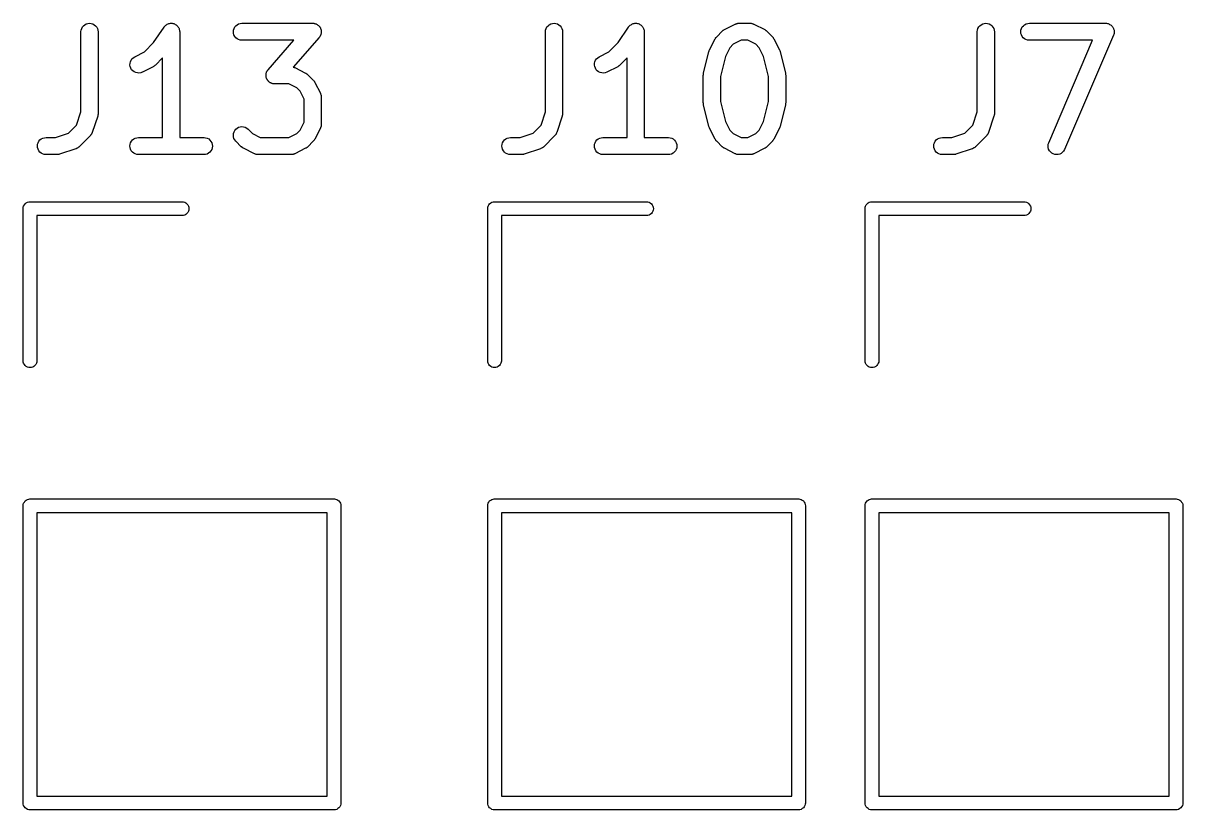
# Model space of a CAD drawing. Extents: x 96 to 150, y -148 to -38.
# Drawn here: x 110.37 to 120.52, y -120.26 to -113.38 of the extents above; entities that cross this region are included whole.
import ezdxf

# ---------------------------------------------------------------- set-up
doc = ezdxf.new("R2010")
doc.units = 0
doc.header["$MEASUREMENT"] = 0
doc.layers.add('BLACK', color=7, linetype='CONTINUOUS')

msp = doc.modelspace()

# ---------------------------------------------------------------- linework, layer by layer
at = {"layer": 'BLACK', "linetype": 'CONTINUOUS'}
for p, q in [((110.877, -113.439), (110.882, -113.425)), ((110.882, -113.425), (110.889, -113.412)), ((110.889, -113.412), (110.898, -113.401)), ((110.898, -113.401), (110.909, -113.392)), ((110.909, -113.392), (110.922, -113.385)), ((110.922, -113.385), (110.936, -113.381)), ((110.936, -113.381), (110.951, -113.379)), ((110.951, -113.379), (110.966, -113.381)), ((110.966, -113.381), (110.98, -113.385)), ((110.98, -113.385), (110.992, -113.392)), ((110.992, -113.392), (111.004, -113.402)), ((111.004, -113.402), (111.013, -113.413)), ((111.013, -113.413), (111.02, -113.426)), ((111.02, -113.426), (111.024, -113.44)), ((111.511, -113.549), (111.602, -113.413)), ((111.602, -113.413), (111.603, -113.412)), ((111.603, -113.412), (111.608, -113.406)), ((111.603, -113.412), (111.603, -113.412)), ((111.603, -113.412), (111.603, -113.412)), ((111.603, -113.412), (111.603, -113.412)), ((111.608, -113.406), (111.612, -113.401)), ((111.612, -113.401), (111.618, -113.396)), ((111.612, -113.401), (111.612, -113.401)), ((111.612, -113.401), (111.612, -113.401)), ((111.618, -113.396), (111.624, -113.392)), ((111.624, -113.392), (111.631, -113.388)), ((111.624, -113.392), (111.624, -113.392)), ((111.624, -113.392), (111.624, -113.392)), ((111.631, -113.388), (111.637, -113.385)), ((111.637, -113.385), (111.644, -113.383)), ((111.637, -113.385), (111.637, -113.385)), ((111.637, -113.385), (111.637, -113.385)), ((111.644, -113.383), (111.651, -113.381)), ((111.651, -113.381), (111.658, -113.38)), ((111.651, -113.381), (111.651, -113.381)), ((111.651, -113.381), (111.651, -113.381)), ((111.658, -113.38), (111.665, -113.379)), ((111.665, -113.379), (111.665, -113.379)), ((111.665, -113.379), (111.673, -113.38)), ((111.665, -113.379), (111.665, -113.379)), ((111.673, -113.38), (111.68, -113.381)), ((111.68, -113.381), (111.68, -113.381)), ((111.68, -113.381), (111.68, -113.381)), ((111.68, -113.381), (111.687, -113.383)), ((111.687, -113.383), (111.694, -113.385)), ((111.694, -113.385), (111.694, -113.385)), ((111.694, -113.385), (111.694, -113.385)), ((111.694, -113.385), (111.7, -113.389)), ((111.7, -113.389), (111.707, -113.392)), ((111.707, -113.392), (111.707, -113.392)), ((111.707, -113.392), (111.707, -113.392)), ((111.707, -113.392), (111.712, -113.397)), ((111.712, -113.397), (111.718, -113.402)), ((111.718, -113.402), (111.718, -113.402)), ((111.718, -113.402), (111.718, -113.402)), ((111.718, -113.402), (111.723, -113.408)), ((111.723, -113.408), (111.727, -113.413)), ((111.727, -113.413), (111.727, -113.413)), ((111.727, -113.413), (111.727, -113.413)), ((111.727, -113.413), (111.731, -113.42)), ((111.731, -113.42), (111.734, -113.426)), ((111.734, -113.426), (111.734, -113.426)), ((111.734, -113.426), (111.734, -113.426)), ((111.734, -113.426), (111.736, -113.433)), ((112.21, -113.439), (112.215, -113.425)), ((112.215, -113.425), (112.222, -113.412)), ((112.222, -113.412), (112.231, -113.401)), ((112.231, -113.401), (112.242, -113.392)), ((112.242, -113.392), (112.255, -113.385)), ((112.255, -113.385), (112.269, -113.381)), ((112.269, -113.381), (112.284, -113.379)), ((112.284, -113.379), (112.903, -113.379)), ((112.903, -113.379), (112.904, -113.379)), ((112.904, -113.379), (112.909, -113.38)), ((112.909, -113.38), (112.913, -113.38)), ((112.913, -113.38), (112.916, -113.381)), ((112.916, -113.381), (112.918, -113.381)), ((112.918, -113.381), (112.923, -113.382)), ((112.923, -113.382), (112.928, -113.384)), ((112.928, -113.384), (112.93, -113.385)), ((112.93, -113.385), (112.932, -113.385)), ((112.932, -113.385), (112.937, -113.388)), ((112.937, -113.388), (112.941, -113.39)), ((112.941, -113.39), (112.943, -113.391)), ((112.943, -113.391), (112.945, -113.392)), ((112.945, -113.392), (112.949, -113.396)), ((112.949, -113.396), (112.953, -113.398)), ((112.953, -113.398), (112.954, -113.4)), ((112.954, -113.4), (112.956, -113.402)), ((112.956, -113.402), (112.959, -113.406)), ((112.959, -113.406), (112.963, -113.409)), ((112.963, -113.409), (112.964, -113.411)), ((112.964, -113.411), (112.966, -113.413)), ((112.966, -113.413), (112.968, -113.417)), ((112.968, -113.417), (112.97, -113.421)), ((112.97, -113.421), (112.971, -113.424)), ((112.971, -113.424), (112.972, -113.426)), ((112.972, -113.426), (112.974, -113.431)), ((112.974, -113.431), (112.975, -113.435)), ((114.941, -113.439), (114.946, -113.425)), ((114.946, -113.425), (114.953, -113.412)), ((114.953, -113.412), (114.962, -113.401)), ((114.962, -113.401), (114.973, -113.392)), ((114.973, -113.392), (114.986, -113.385)), ((114.986, -113.385), (115, -113.381)), ((115, -113.381), (115.015, -113.379)), ((115.015, -113.379), (115.03, -113.381)), ((115.03, -113.381), (115.044, -113.385)), ((115.044, -113.385), (115.056, -113.392)), ((115.056, -113.392), (115.068, -113.402)), ((115.068, -113.402), (115.077, -113.413)), ((115.077, -113.413), (115.084, -113.426)), ((115.084, -113.426), (115.088, -113.44)), ((115.575, -113.549), (115.666, -113.413)), ((115.666, -113.413), (115.667, -113.412)), ((115.667, -113.412), (115.672, -113.406)), ((115.667, -113.412), (115.667, -113.412)), ((115.667, -113.412), (115.667, -113.412)), ((115.667, -113.412), (115.667, -113.412)), ((115.672, -113.406), (115.676, -113.401)), ((115.676, -113.401), (115.682, -113.396)), ((115.676, -113.401), (115.676, -113.401)), ((115.676, -113.401), (115.676, -113.401)), ((115.682, -113.396), (115.688, -113.392)), ((115.688, -113.392), (115.695, -113.388)), ((115.688, -113.392), (115.688, -113.392)), ((115.688, -113.392), (115.688, -113.392)), ((115.695, -113.388), (115.701, -113.385)), ((115.701, -113.385), (115.708, -113.383)), ((115.701, -113.385), (115.701, -113.385)), ((115.701, -113.385), (115.701, -113.385)), ((115.708, -113.383), (115.715, -113.381)), ((115.715, -113.381), (115.722, -113.38)), ((115.715, -113.381), (115.715, -113.381)), ((115.715, -113.381), (115.715, -113.381)), ((115.722, -113.38), (115.729, -113.379)), ((115.729, -113.379), (115.729, -113.379)), ((115.729, -113.379), (115.737, -113.38)), ((115.729, -113.379), (115.729, -113.379)), ((115.737, -113.38), (115.744, -113.381)), ((115.744, -113.381), (115.744, -113.381)), ((115.744, -113.381), (115.744, -113.381)), ((115.744, -113.381), (115.751, -113.383)), ((115.751, -113.383), (115.758, -113.385)), ((115.758, -113.385), (115.758, -113.385)), ((115.758, -113.385), (115.758, -113.385)), ((115.758, -113.385), (115.764, -113.389)), ((115.764, -113.389), (115.771, -113.392)), ((115.771, -113.392), (115.771, -113.392)), ((115.771, -113.392), (115.771, -113.392)), ((115.771, -113.392), (115.776, -113.397)), ((115.776, -113.397), (115.782, -113.402)), ((115.782, -113.402), (115.782, -113.402)), ((115.782, -113.402), (115.782, -113.402)), ((115.782, -113.402), (115.787, -113.408)), ((115.787, -113.408), (115.791, -113.413)), ((115.791, -113.413), (115.791, -113.413)), ((115.791, -113.413), (115.791, -113.413)), ((115.791, -113.413), (115.795, -113.42)), ((115.795, -113.42), (115.798, -113.426)), ((115.798, -113.426), (115.798, -113.426)), ((115.798, -113.426), (115.798, -113.426)), ((115.798, -113.426), (115.8, -113.433)), ((116.505, -113.435), (116.6, -113.387)), ((116.6, -113.387), (116.601, -113.387)), ((116.601, -113.387), (116.603, -113.386)), ((116.603, -113.386), (116.605, -113.385)), ((116.605, -113.385), (116.61, -113.384)), ((116.61, -113.384), (116.615, -113.382)), ((116.615, -113.382), (116.617, -113.381)), ((116.617, -113.381), (116.619, -113.381)), ((116.619, -113.381), (116.624, -113.38)), ((116.624, -113.38), (116.629, -113.38)), ((116.629, -113.38), (116.631, -113.38)), ((116.631, -113.38), (116.634, -113.379)), ((116.634, -113.379), (116.729, -113.379)), ((116.729, -113.379), (116.73, -113.379)), ((116.73, -113.379), (116.732, -113.38)), ((116.732, -113.38), (116.734, -113.38)), ((116.734, -113.38), (116.739, -113.38)), ((116.739, -113.38), (116.744, -113.381)), ((116.744, -113.381), (116.746, -113.382)), ((116.746, -113.382), (116.749, -113.382)), ((116.749, -113.382), (116.753, -113.384)), ((116.753, -113.384), (116.758, -113.385)), ((116.758, -113.385), (116.76, -113.387)), ((116.76, -113.387), (116.762, -113.387)), ((116.762, -113.387), (116.858, -113.435)), ((118.719, -113.439), (118.724, -113.425)), ((118.724, -113.425), (118.731, -113.412)), ((118.731, -113.412), (118.74, -113.401)), ((118.74, -113.401), (118.752, -113.392)), ((118.752, -113.392), (118.765, -113.385)), ((118.765, -113.385), (118.779, -113.381)), ((118.779, -113.381), (118.793, -113.379)), ((118.793, -113.379), (118.808, -113.381)), ((118.808, -113.381), (118.822, -113.385)), ((118.822, -113.385), (118.835, -113.392)), ((118.835, -113.392), (118.846, -113.402)), ((118.846, -113.402), (118.855, -113.413)), ((118.855, -113.413), (118.862, -113.426)), ((118.862, -113.426), (118.866, -113.44)), ((119.1, -113.439), (119.104, -113.425)), ((119.104, -113.425), (119.111, -113.412)), ((119.111, -113.412), (119.121, -113.401)), ((119.121, -113.401), (119.132, -113.392)), ((119.132, -113.392), (119.145, -113.385)), ((119.145, -113.385), (119.159, -113.381)), ((119.159, -113.381), (119.174, -113.379)), ((119.174, -113.379), (119.84, -113.379)), ((119.84, -113.379), (119.841, -113.379)), ((119.841, -113.379), (119.842, -113.379)), ((119.842, -113.379), (119.842, -113.379)), ((119.842, -113.379), (119.849, -113.38)), ((119.849, -113.38), (119.856, -113.381)), ((119.856, -113.381), (119.856, -113.381)), ((119.856, -113.381), (119.856, -113.381)), ((119.856, -113.381), (119.863, -113.383)), ((119.863, -113.383), (119.87, -113.385)), ((119.87, -113.385), (119.87, -113.386)), ((119.87, -113.386), (119.87, -113.386)), ((119.87, -113.386), (119.876, -113.389)), ((119.876, -113.389), (119.883, -113.392)), ((119.883, -113.392), (119.883, -113.393)), ((119.883, -113.393), (119.883, -113.393)), ((119.883, -113.393), (119.888, -113.397)), ((119.888, -113.397), (119.894, -113.402)), ((119.894, -113.402), (119.894, -113.402)), ((119.894, -113.402), (119.894, -113.402)), ((119.894, -113.402), (119.899, -113.408)), ((119.899, -113.408), (119.903, -113.413)), ((119.903, -113.413), (119.903, -113.414)), ((119.903, -113.414), (119.903, -113.414)), ((119.903, -113.414), (119.907, -113.42)), ((119.907, -113.42), (119.91, -113.426)), ((119.91, -113.426), (119.91, -113.427)), ((119.91, -113.427), (119.91, -113.427)), ((119.91, -113.427), (119.912, -113.433)), ((110.875, -113.453), (110.877, -113.439)), ((110.875, -113.454), (110.875, -113.453)), ((110.875, -114.156), (110.875, -113.454)), ((111.024, -113.44), (111.025, -113.454)), ((111.025, -113.454), (111.025, -114.169)), ((111.736, -113.433), (111.738, -113.44)), ((111.738, -113.44), (111.738, -113.44)), ((111.738, -113.44), (111.738, -113.44)), ((111.738, -113.44), (111.739, -113.447)), ((111.739, -113.447), (111.74, -113.454)), ((111.74, -113.454), (111.74, -114.379)), ((112.209, -113.454), (112.21, -113.439)), ((112.21, -113.468), (112.209, -113.454)), ((112.214, -113.482), (112.21, -113.468)), ((112.221, -113.495), (112.214, -113.482)), ((112.23, -113.507), (112.221, -113.495)), ((112.241, -113.516), (112.23, -113.507)), ((112.254, -113.523), (112.241, -113.516)), ((112.268, -113.528), (112.254, -113.523)), ((112.283, -113.529), (112.268, -113.528)), ((112.284, -113.529), (112.283, -113.529)), ((112.738, -113.529), (112.284, -113.529)), ((112.513, -113.786), (112.738, -113.529)), ((112.959, -113.504), (112.732, -113.763)), ((112.962, -113.5), (112.959, -113.504)), ((112.965, -113.496), (112.962, -113.5)), ((112.966, -113.494), (112.965, -113.496)), ((112.968, -113.492), (112.966, -113.494)), ((112.97, -113.488), (112.968, -113.492)), ((112.972, -113.483), (112.97, -113.488)), ((112.973, -113.481), (112.972, -113.483)), ((112.974, -113.479), (112.973, -113.481)), ((112.975, -113.474), (112.974, -113.479)), ((112.975, -113.435), (112.976, -113.438)), ((112.976, -113.469), (112.975, -113.474)), ((112.976, -113.438), (112.977, -113.44)), ((112.977, -113.467), (112.976, -113.469)), ((112.977, -113.44), (112.977, -113.445)), ((112.977, -113.445), (112.978, -113.45)), ((112.978, -113.455), (112.977, -113.46)), ((112.977, -113.46), (112.977, -113.464)), ((112.977, -113.464), (112.977, -113.467)), ((112.978, -113.45), (112.978, -113.452)), ((112.978, -113.452), (112.978, -113.455)), ((114.939, -113.453), (114.941, -113.439)), ((114.939, -113.454), (114.939, -113.453)), ((114.939, -114.156), (114.939, -113.454)), ((115.088, -113.44), (115.089, -113.454)), ((115.089, -113.454), (115.089, -114.169)), ((115.8, -113.433), (115.802, -113.44)), ((115.802, -113.44), (115.802, -113.44)), ((115.802, -113.44), (115.802, -113.44)), ((115.802, -113.44), (115.803, -113.447)), ((115.803, -113.447), (115.804, -113.454)), ((115.804, -113.454), (115.804, -114.379)), ((116.376, -113.611), (116.424, -113.516)), ((116.424, -113.515), (116.426, -113.512)), ((116.424, -113.516), (116.424, -113.515)), ((116.426, -113.512), (116.428, -113.508)), ((116.428, -113.508), (116.43, -113.505)), ((116.43, -113.505), (116.432, -113.503)), ((116.432, -113.503), (116.435, -113.5)), ((116.435, -113.5), (116.438, -113.497)), ((116.438, -113.497), (116.485, -113.449)), ((116.485, -113.449), (116.486, -113.448)), ((116.486, -113.448), (116.489, -113.446)), ((116.489, -113.446), (116.492, -113.443)), ((116.492, -113.443), (116.495, -113.441)), ((116.495, -113.441), (116.497, -113.439)), ((116.497, -113.439), (116.501, -113.437)), ((116.501, -113.437), (116.505, -113.435)), ((116.651, -113.529), (116.583, -113.564)), ((116.711, -113.529), (116.651, -113.529)), ((116.78, -113.564), (116.711, -113.529)), ((116.858, -113.435), (116.858, -113.435)), ((116.858, -113.435), (116.862, -113.438)), ((116.862, -113.438), (116.866, -113.44)), ((116.866, -113.44), (116.868, -113.442)), ((116.868, -113.442), (116.871, -113.443)), ((116.871, -113.443), (116.874, -113.446)), ((116.874, -113.446), (116.877, -113.449)), ((116.877, -113.449), (116.925, -113.497)), ((116.925, -113.497), (116.925, -113.497)), ((116.925, -113.497), (116.928, -113.501)), ((116.928, -113.501), (116.931, -113.504)), ((116.931, -113.504), (116.933, -113.506)), ((116.933, -113.506), (116.935, -113.509)), ((116.935, -113.509), (116.936, -113.513)), ((116.936, -113.513), (116.939, -113.516)), ((116.939, -113.516), (116.986, -113.611)), ((118.718, -113.453), (118.719, -113.439)), ((118.718, -113.454), (118.718, -113.453)), ((118.718, -114.156), (118.718, -113.454)), ((118.866, -113.44), (118.868, -113.454)), ((118.868, -113.454), (118.868, -114.169)), ((119.099, -113.454), (119.1, -113.439)), ((119.1, -113.468), (119.099, -113.454)), ((119.104, -113.482), (119.1, -113.468)), ((119.111, -113.495), (119.104, -113.482)), ((119.12, -113.507), (119.111, -113.495)), ((119.131, -113.516), (119.12, -113.507)), ((119.144, -113.523), (119.131, -113.516)), ((119.158, -113.528), (119.144, -113.523)), ((119.173, -113.529), (119.158, -113.528)), ((119.174, -113.529), (119.173, -113.529)), ((119.727, -113.529), (119.174, -113.529)), ((119.343, -114.425), (119.727, -113.529)), ((119.909, -113.484), (119.481, -114.484)), ((119.912, -113.477), (119.909, -113.483)), ((119.909, -113.483), (119.909, -113.484)), ((119.909, -113.484), (119.909, -113.484)), ((119.912, -113.433), (119.914, -113.44)), ((119.914, -113.47), (119.912, -113.477)), ((119.914, -113.44), (119.914, -113.441)), ((119.914, -113.441), (119.914, -113.441)), ((119.914, -113.441), (119.915, -113.448)), ((119.915, -113.455), (119.914, -113.462)), ((119.914, -113.462), (119.914, -113.469)), ((119.914, -113.469), (119.914, -113.47)), ((119.914, -113.47), (119.914, -113.47)), ((119.915, -113.448), (119.915, -113.455)), ((119.915, -113.455), (119.915, -113.455)), ((119.915, -113.455), (119.915, -113.455)), ((111.346, -113.673), (111.43, -113.631)), ((111.43, -113.631), (111.511, -113.549)), ((115.41, -113.673), (115.494, -113.631)), ((115.494, -113.631), (115.575, -113.549)), ((116.323, -113.817), (116.37, -113.627)), ((116.37, -113.627), (116.371, -113.626)), ((116.371, -113.625), (116.373, -113.618)), ((116.371, -113.626), (116.371, -113.625)), ((116.371, -113.625), (116.371, -113.625)), ((116.373, -113.618), (116.376, -113.612)), ((116.376, -113.612), (116.376, -113.611)), ((116.376, -113.612), (116.376, -113.612)), ((116.552, -113.594), (116.514, -113.671)), ((116.583, -113.564), (116.552, -113.594)), ((116.81, -113.594), (116.78, -113.564)), ((116.848, -113.671), (116.81, -113.594)), ((116.986, -113.611), (116.987, -113.612)), ((116.987, -113.612), (116.987, -113.613)), ((116.987, -113.613), (116.987, -113.613)), ((116.987, -113.613), (116.989, -113.619)), ((116.989, -113.619), (116.992, -113.626)), ((116.992, -113.626), (116.992, -113.626)), ((116.992, -113.626), (116.992, -113.627)), ((116.992, -113.627), (117.04, -113.817)), ((111.304, -113.745), (111.305, -113.73)), ((111.305, -113.73), (111.308, -113.716)), ((111.308, -113.716), (111.314, -113.703)), ((111.314, -113.703), (111.322, -113.691)), ((111.322, -113.691), (111.333, -113.681)), ((111.333, -113.681), (111.346, -113.673)), ((111.59, -113.683), (111.527, -113.746)), ((111.59, -114.379), (111.59, -113.683)), ((115.368, -113.745), (115.369, -113.73)), ((115.369, -113.73), (115.372, -113.716)), ((115.372, -113.716), (115.378, -113.703)), ((115.378, -113.703), (115.386, -113.691)), ((115.386, -113.691), (115.397, -113.681)), ((115.397, -113.681), (115.41, -113.673)), ((115.654, -113.683), (115.591, -113.746)), ((115.654, -114.379), (115.654, -113.683)), ((116.514, -113.671), (116.47, -113.845)), ((116.892, -113.845), (116.848, -113.671)), ((111.307, -113.759), (111.304, -113.745)), ((111.312, -113.773), (111.307, -113.759)), ((111.319, -113.786), (111.312, -113.773)), ((111.329, -113.796), (111.319, -113.786)), ((111.341, -113.805), (111.329, -113.796)), ((111.355, -113.811), (111.341, -113.805)), ((111.369, -113.814), (111.355, -113.811)), ((111.383, -113.815), (111.369, -113.814)), ((111.398, -113.813), (111.383, -113.815)), ((111.412, -113.808), (111.398, -113.813)), ((111.413, -113.807), (111.412, -113.808)), ((111.508, -113.76), (111.413, -113.807)), ((111.511, -113.757), (111.508, -113.76)), ((111.515, -113.755), (111.511, -113.757)), ((111.518, -113.753), (111.515, -113.755)), ((111.52, -113.752), (111.518, -113.753)), ((111.523, -113.749), (111.52, -113.752)), ((111.527, -113.746), (111.523, -113.749)), ((111.527, -113.746), (111.527, -113.746)), ((112.495, -113.825), (112.496, -113.823)), ((112.495, -113.83), (112.495, -113.825)), ((112.495, -113.835), (112.495, -113.83)), ((112.495, -113.837), (112.495, -113.835)), ((112.495, -113.84), (112.495, -113.837)), ((112.496, -113.82), (112.497, -113.816)), ((112.496, -113.823), (112.496, -113.82)), ((112.497, -113.816), (112.499, -113.811)), ((112.499, -113.811), (112.5, -113.809)), ((112.5, -113.806), (112.503, -113.802)), ((112.5, -113.809), (112.5, -113.806)), ((112.503, -113.802), (112.505, -113.798)), ((112.505, -113.798), (112.506, -113.796)), ((112.506, -113.796), (112.507, -113.793)), ((112.507, -113.793), (112.51, -113.79)), ((112.51, -113.79), (112.513, -113.786)), ((112.732, -113.763), (112.737, -113.765)), ((112.737, -113.765), (112.742, -113.766)), ((112.742, -113.766), (112.744, -113.767)), ((112.744, -113.767), (112.746, -113.768)), ((112.746, -113.768), (112.841, -113.816)), ((112.841, -113.816), (112.842, -113.816)), ((112.842, -113.816), (112.846, -113.819)), ((112.846, -113.819), (112.849, -113.821)), ((112.849, -113.821), (112.852, -113.823)), ((112.852, -113.823), (112.854, -113.824)), ((112.854, -113.824), (112.857, -113.827)), ((112.857, -113.827), (112.861, -113.83)), ((112.861, -113.83), (112.908, -113.878)), ((115.371, -113.759), (115.368, -113.745)), ((115.376, -113.773), (115.371, -113.759)), ((115.383, -113.786), (115.376, -113.773)), ((115.393, -113.796), (115.383, -113.786)), ((115.405, -113.805), (115.393, -113.796)), ((115.419, -113.811), (115.405, -113.805)), ((115.433, -113.814), (115.419, -113.811)), ((115.447, -113.815), (115.433, -113.814)), ((115.462, -113.813), (115.447, -113.815)), ((115.476, -113.808), (115.462, -113.813)), ((115.477, -113.807), (115.476, -113.808)), ((115.572, -113.76), (115.477, -113.807)), ((115.575, -113.757), (115.572, -113.76)), ((115.579, -113.755), (115.575, -113.757)), ((115.582, -113.753), (115.579, -113.755)), ((115.584, -113.752), (115.582, -113.753)), ((115.587, -113.749), (115.584, -113.752)), ((115.591, -113.746), (115.587, -113.749)), ((115.591, -113.746), (115.591, -113.746)), ((116.32, -113.834), (116.321, -113.833)), ((116.32, -113.835), (116.32, -113.834)), ((116.32, -114.073), (116.32, -113.835)), ((116.321, -113.826), (116.322, -113.82)), ((116.321, -113.832), (116.321, -113.826)), ((116.321, -113.833), (116.321, -113.832)), ((116.322, -113.818), (116.323, -113.817)), ((116.322, -113.82), (116.322, -113.818)), ((117.04, -113.817), (117.04, -113.818)), ((117.04, -113.818), (117.04, -113.819)), ((117.04, -113.819), (117.04, -113.821)), ((117.04, -113.821), (117.041, -113.827)), ((117.041, -113.827), (117.042, -113.833)), ((117.042, -113.833), (117.042, -113.834)), ((117.042, -113.834), (117.042, -113.835)), ((117.042, -113.835), (117.042, -114.073)), ((112.495, -113.845), (112.495, -113.84)), ((112.496, -113.849), (112.495, -113.845)), ((112.497, -113.852), (112.496, -113.849)), ((112.497, -113.855), (112.497, -113.852)), ((112.499, -113.859), (112.497, -113.855)), ((112.5, -113.863), (112.499, -113.859)), ((112.501, -113.866), (112.5, -113.863)), ((112.502, -113.868), (112.501, -113.866)), ((112.505, -113.872), (112.502, -113.868)), ((112.507, -113.876), (112.505, -113.872)), ((112.508, -113.878), (112.507, -113.876)), ((112.51, -113.881), (112.508, -113.878)), ((112.513, -113.884), (112.51, -113.881)), ((112.516, -113.888), (112.513, -113.884)), ((112.518, -113.889), (112.516, -113.888)), ((112.52, -113.891), (112.518, -113.889)), ((112.524, -113.894), (112.52, -113.891)), ((112.527, -113.897), (112.524, -113.894)), ((112.529, -113.898), (112.527, -113.897)), ((112.532, -113.9), (112.529, -113.898)), ((112.536, -113.902), (112.532, -113.9)), ((112.54, -113.904), (112.536, -113.902)), ((112.542, -113.905), (112.54, -113.904)), ((112.545, -113.906), (112.542, -113.905)), ((112.549, -113.907), (112.545, -113.906)), ((112.554, -113.909), (112.549, -113.907)), ((112.557, -113.909), (112.554, -113.909)), ((112.559, -113.91), (112.557, -113.909)), ((112.564, -113.91), (112.559, -113.91)), ((112.568, -113.91), (112.564, -113.91)), ((112.57, -113.91), (112.568, -113.91)), ((112.695, -113.91), (112.57, -113.91)), ((112.763, -113.945), (112.695, -113.91)), ((112.908, -113.878), (112.909, -113.878)), ((112.909, -113.878), (112.912, -113.882)), ((112.912, -113.882), (112.915, -113.885)), ((112.915, -113.885), (112.916, -113.887)), ((112.916, -113.887), (112.918, -113.89)), ((112.918, -113.89), (112.92, -113.893)), ((112.92, -113.893), (112.922, -113.897)), ((112.922, -113.897), (112.97, -113.992)), ((116.47, -113.845), (116.47, -114.064)), ((116.892, -114.064), (116.892, -113.845)), ((112.794, -113.975), (112.763, -113.945)), ((112.828, -114.044), (112.794, -113.975)), ((112.97, -113.992), (112.97, -113.993)), ((112.97, -113.993), (112.971, -113.995)), ((112.971, -113.995), (112.972, -113.997)), ((112.972, -113.997), (112.974, -114.002)), ((112.974, -114.002), (112.975, -114.007)), ((112.975, -114.007), (112.976, -114.009)), ((112.976, -114.009), (112.976, -114.011)), ((112.976, -114.011), (112.977, -114.016)), ((112.977, -114.016), (112.978, -114.021)), ((112.978, -114.021), (112.978, -114.024)), ((112.978, -114.024), (112.978, -114.026)), ((112.978, -114.026), (112.978, -114.264)), ((112.828, -114.246), (112.828, -114.044)), ((116.321, -114.075), (116.32, -114.073)), ((116.32, -114.076), (116.321, -114.075)), ((116.321, -114.082), (116.32, -114.076)), ((116.322, -114.088), (116.321, -114.082)), ((116.322, -114.089), (116.322, -114.088)), ((116.322, -114.091), (116.322, -114.089)), ((116.323, -114.092), (116.322, -114.091)), ((116.37, -114.282), (116.323, -114.092)), ((116.47, -114.064), (116.514, -114.238)), ((116.848, -114.238), (116.892, -114.064)), ((117.04, -114.092), (116.992, -114.282)), ((117.041, -114.083), (117.04, -114.089)), ((117.04, -114.089), (117.04, -114.09)), ((117.04, -114.09), (117.04, -114.092)), ((117.042, -114.077), (117.041, -114.083)), ((117.042, -114.073), (117.042, -114.074)), ((117.042, -114.074), (117.042, -114.076)), ((117.042, -114.076), (117.042, -114.077)), ((110.837, -114.271), (110.875, -114.156)), ((111.022, -114.192), (110.974, -114.335)), ((111.023, -114.188), (111.022, -114.192)), ((111.024, -114.184), (111.023, -114.188)), ((111.025, -114.178), (111.024, -114.181)), ((111.024, -114.181), (111.024, -114.184)), ((111.025, -114.169), (111.025, -114.17)), ((111.025, -114.17), (111.025, -114.174)), ((111.025, -114.174), (111.025, -114.178)), ((114.901, -114.271), (114.939, -114.156)), ((115.086, -114.192), (115.038, -114.335)), ((115.087, -114.188), (115.086, -114.192)), ((115.088, -114.184), (115.087, -114.188)), ((115.089, -114.178), (115.088, -114.181)), ((115.088, -114.181), (115.088, -114.184)), ((115.089, -114.169), (115.089, -114.17)), ((115.089, -114.17), (115.089, -114.174)), ((115.089, -114.174), (115.089, -114.178)), ((116.514, -114.238), (116.552, -114.315)), ((116.81, -114.315), (116.848, -114.238)), ((118.679, -114.271), (118.718, -114.156)), ((118.864, -114.192), (118.816, -114.335)), ((118.865, -114.188), (118.864, -114.192)), ((118.866, -114.184), (118.865, -114.188)), ((118.867, -114.178), (118.866, -114.181)), ((118.866, -114.181), (118.866, -114.184)), ((118.868, -114.17), (118.867, -114.174)), ((118.867, -114.174), (118.867, -114.178)), ((118.868, -114.169), (118.868, -114.17)), ((110.653, -114.379), (110.767, -114.341)), ((110.767, -114.341), (110.837, -114.271)), ((110.97, -114.345), (110.968, -114.35)), ((110.972, -114.34), (110.97, -114.345)), ((110.973, -114.338), (110.972, -114.34)), ((110.974, -114.336), (110.973, -114.338)), ((110.974, -114.335), (110.974, -114.336)), ((112.209, -114.358), (112.21, -114.344)), ((112.21, -114.344), (112.215, -114.33)), ((112.215, -114.33), (112.222, -114.317)), ((112.222, -114.317), (112.231, -114.306)), ((112.231, -114.306), (112.243, -114.297)), ((112.243, -114.297), (112.255, -114.29)), ((112.255, -114.29), (112.269, -114.286)), ((112.269, -114.286), (112.284, -114.284)), ((112.284, -114.284), (112.299, -114.286)), ((112.299, -114.286), (112.313, -114.29)), ((112.313, -114.29), (112.326, -114.297)), ((112.326, -114.297), (112.337, -114.306)), ((112.337, -114.306), (112.376, -114.345)), ((112.376, -114.345), (112.444, -114.379)), ((112.695, -114.379), (112.763, -114.345)), ((112.763, -114.345), (112.794, -114.315)), ((112.794, -114.315), (112.828, -114.246)), ((112.97, -114.297), (112.922, -114.393)), ((112.971, -114.295), (112.97, -114.297)), ((112.972, -114.293), (112.971, -114.295)), ((112.973, -114.289), (112.972, -114.293)), ((112.975, -114.284), (112.973, -114.289)), ((112.976, -114.282), (112.975, -114.284)), ((112.977, -114.274), (112.976, -114.279)), ((112.976, -114.279), (112.976, -114.282)), ((112.978, -114.269), (112.977, -114.274)), ((112.978, -114.264), (112.978, -114.265)), ((112.978, -114.265), (112.978, -114.267)), ((112.978, -114.267), (112.978, -114.269)), ((114.717, -114.379), (114.831, -114.341)), ((114.831, -114.341), (114.901, -114.271)), ((115.034, -114.345), (115.032, -114.35)), ((115.036, -114.34), (115.034, -114.345)), ((115.037, -114.338), (115.036, -114.34)), ((115.038, -114.336), (115.037, -114.338)), ((115.038, -114.335), (115.038, -114.336)), ((116.37, -114.283), (116.37, -114.282)), ((116.37, -114.282), (116.37, -114.282)), ((116.373, -114.289), (116.37, -114.283)), ((116.375, -114.296), (116.373, -114.289)), ((116.376, -114.297), (116.375, -114.296)), ((116.375, -114.296), (116.375, -114.296)), ((116.424, -114.393), (116.376, -114.297)), ((116.376, -114.297), (116.376, -114.297)), ((116.552, -114.315), (116.583, -114.345)), ((116.583, -114.345), (116.651, -114.379)), ((116.711, -114.379), (116.78, -114.345)), ((116.78, -114.345), (116.81, -114.315)), ((116.986, -114.297), (116.939, -114.393)), ((116.987, -114.297), (116.986, -114.297)), ((116.986, -114.297), (116.986, -114.297)), ((116.989, -114.29), (116.987, -114.297)), ((116.992, -114.284), (116.989, -114.29)), ((116.992, -114.282), (116.992, -114.283)), ((116.992, -114.283), (116.992, -114.283)), ((116.992, -114.283), (116.992, -114.284)), ((118.495, -114.379), (118.609, -114.341)), ((118.609, -114.341), (118.679, -114.271)), ((118.812, -114.345), (118.81, -114.35)), ((118.814, -114.34), (118.812, -114.345)), ((118.815, -114.338), (118.814, -114.34)), ((118.816, -114.336), (118.815, -114.338)), ((118.816, -114.335), (118.816, -114.336)), ((110.495, -114.454), (110.496, -114.439)), ((110.496, -114.439), (110.5, -114.425)), ((110.5, -114.425), (110.507, -114.412)), ((110.507, -114.412), (110.517, -114.401)), ((110.517, -114.401), (110.528, -114.392)), ((110.528, -114.392), (110.541, -114.385)), ((110.541, -114.385), (110.555, -114.381)), ((110.555, -114.381), (110.57, -114.379)), ((110.57, -114.379), (110.653, -114.379)), ((110.956, -114.365), (110.861, -114.46)), ((110.957, -114.363), (110.956, -114.365)), ((110.959, -114.361), (110.957, -114.363)), ((110.962, -114.357), (110.959, -114.361)), ((110.965, -114.353), (110.962, -114.357)), ((110.966, -114.351), (110.965, -114.353)), ((110.968, -114.35), (110.966, -114.351)), ((111.304, -114.454), (111.306, -114.439)), ((111.306, -114.439), (111.31, -114.425)), ((111.31, -114.425), (111.317, -114.412)), ((111.317, -114.412), (111.326, -114.401)), ((111.326, -114.401), (111.338, -114.392)), ((111.338, -114.392), (111.35, -114.385)), ((111.35, -114.385), (111.364, -114.381)), ((111.364, -114.381), (111.379, -114.379)), ((111.379, -114.379), (111.59, -114.379)), ((111.74, -114.379), (111.95, -114.379)), ((111.95, -114.379), (111.952, -114.379)), ((111.952, -114.379), (111.966, -114.381)), ((111.966, -114.381), (111.98, -114.385)), ((111.98, -114.385), (111.993, -114.392)), ((111.993, -114.392), (112.004, -114.402)), ((112.004, -114.402), (112.013, -114.413)), ((112.013, -114.413), (112.02, -114.426)), ((112.02, -114.426), (112.024, -114.44)), ((112.024, -114.44), (112.025, -114.455)), ((112.21, -114.373), (112.209, -114.358)), ((112.214, -114.387), (112.21, -114.373)), ((112.221, -114.4), (112.214, -114.387)), ((112.23, -114.411), (112.221, -114.4)), ((112.231, -114.412), (112.23, -114.411)), ((112.278, -114.46), (112.231, -114.412)), ((112.444, -114.379), (112.695, -114.379)), ((112.908, -114.412), (112.861, -114.46)), ((112.911, -114.409), (112.908, -114.412)), ((112.914, -114.406), (112.911, -114.409)), ((112.916, -114.403), (112.914, -114.406)), ((112.918, -114.401), (112.916, -114.403)), ((112.92, -114.397), (112.918, -114.401)), ((112.922, -114.394), (112.92, -114.397)), ((112.922, -114.393), (112.922, -114.394)), ((114.559, -114.454), (114.56, -114.439)), ((114.56, -114.439), (114.564, -114.425)), ((114.564, -114.425), (114.571, -114.412)), ((114.571, -114.412), (114.581, -114.401)), ((114.581, -114.401), (114.592, -114.392)), ((114.592, -114.392), (114.605, -114.385)), ((114.605, -114.385), (114.619, -114.381)), ((114.619, -114.381), (114.634, -114.379)), ((114.634, -114.379), (114.717, -114.379)), ((115.02, -114.365), (114.925, -114.46)), ((115.021, -114.363), (115.02, -114.365)), ((115.023, -114.361), (115.021, -114.363)), ((115.026, -114.357), (115.023, -114.361)), ((115.029, -114.353), (115.026, -114.357)), ((115.03, -114.351), (115.029, -114.353)), ((115.032, -114.35), (115.03, -114.351)), ((115.368, -114.454), (115.37, -114.439)), ((115.37, -114.439), (115.374, -114.425)), ((115.374, -114.425), (115.381, -114.412)), ((115.381, -114.412), (115.39, -114.401)), ((115.39, -114.401), (115.402, -114.392)), ((115.402, -114.392), (115.414, -114.385)), ((115.414, -114.385), (115.428, -114.381)), ((115.428, -114.381), (115.443, -114.379)), ((115.443, -114.379), (115.654, -114.379)), ((115.804, -114.379), (116.014, -114.379)), ((116.014, -114.379), (116.016, -114.379)), ((116.016, -114.379), (116.03, -114.381)), ((116.03, -114.381), (116.044, -114.385)), ((116.044, -114.385), (116.057, -114.392)), ((116.057, -114.392), (116.068, -114.402)), ((116.068, -114.402), (116.077, -114.413)), ((116.077, -114.413), (116.084, -114.426)), ((116.084, -114.426), (116.088, -114.44)), ((116.088, -114.44), (116.089, -114.455)), ((116.426, -114.396), (116.424, -114.393)), ((116.428, -114.4), (116.426, -114.396)), ((116.43, -114.402), (116.428, -114.4)), ((116.431, -114.405), (116.43, -114.402)), ((116.434, -114.408), (116.431, -114.405)), ((116.437, -114.411), (116.434, -114.408)), ((116.438, -114.412), (116.437, -114.411)), ((116.485, -114.46), (116.438, -114.412)), ((116.651, -114.379), (116.711, -114.379)), ((116.925, -114.412), (116.877, -114.46)), ((116.927, -114.409), (116.925, -114.412)), ((116.93, -114.406), (116.927, -114.409)), ((116.932, -114.403), (116.93, -114.406)), ((116.934, -114.401), (116.932, -114.403)), ((116.936, -114.397), (116.934, -114.401)), ((116.938, -114.394), (116.936, -114.397)), ((116.939, -114.393), (116.938, -114.394)), ((118.337, -114.454), (118.338, -114.439)), ((118.338, -114.439), (118.343, -114.425)), ((118.343, -114.425), (118.35, -114.412)), ((118.35, -114.412), (118.359, -114.401)), ((118.359, -114.401), (118.37, -114.392)), ((118.37, -114.392), (118.383, -114.385)), ((118.383, -114.385), (118.397, -114.381)), ((118.397, -114.381), (118.412, -114.379)), ((118.412, -114.379), (118.495, -114.379)), ((118.798, -114.365), (118.703, -114.46)), ((118.799, -114.363), (118.798, -114.365)), ((118.801, -114.361), (118.799, -114.363)), ((118.804, -114.357), (118.801, -114.361)), ((118.807, -114.353), (118.804, -114.357)), ((118.808, -114.351), (118.807, -114.353)), ((118.81, -114.35), (118.808, -114.351)), ((119.337, -114.453), (119.338, -114.439)), ((119.338, -114.439), (119.343, -114.425)), ((110.496, -114.468), (110.495, -114.454)), ((110.5, -114.482), (110.496, -114.468)), ((110.507, -114.495), (110.5, -114.482)), ((110.516, -114.507), (110.507, -114.495)), ((110.527, -114.516), (110.516, -114.507)), ((110.54, -114.523), (110.527, -114.516)), ((110.554, -114.528), (110.54, -114.523)), ((110.568, -114.529), (110.554, -114.528)), ((110.57, -114.529), (110.568, -114.529)), ((110.665, -114.529), (110.57, -114.529)), ((110.669, -114.529), (110.665, -114.529)), ((110.673, -114.529), (110.669, -114.529)), ((110.676, -114.528), (110.673, -114.529)), ((110.679, -114.528), (110.676, -114.528)), ((110.683, -114.527), (110.679, -114.528)), ((110.687, -114.526), (110.683, -114.527)), ((110.688, -114.526), (110.687, -114.526)), ((110.831, -114.478), (110.688, -114.526)), ((110.833, -114.477), (110.831, -114.478)), ((110.835, -114.476), (110.833, -114.477)), ((110.84, -114.474), (110.835, -114.476)), ((110.845, -114.472), (110.84, -114.474)), ((110.847, -114.471), (110.845, -114.472)), ((110.848, -114.47), (110.847, -114.471)), ((110.852, -114.466), (110.848, -114.47)), ((110.857, -114.464), (110.852, -114.466)), ((110.858, -114.462), (110.857, -114.464)), ((110.86, -114.461), (110.858, -114.462)), ((110.861, -114.46), (110.86, -114.461)), ((111.305, -114.468), (111.304, -114.454)), ((111.31, -114.482), (111.305, -114.468)), ((111.316, -114.495), (111.31, -114.482)), ((111.325, -114.507), (111.316, -114.495)), ((111.337, -114.516), (111.325, -114.507)), ((111.35, -114.523), (111.337, -114.516)), ((111.363, -114.528), (111.35, -114.523)), ((111.378, -114.529), (111.363, -114.528)), ((111.379, -114.529), (111.378, -114.529)), ((111.95, -114.529), (111.379, -114.529)), ((111.965, -114.528), (111.95, -114.529)), ((111.979, -114.524), (111.965, -114.528)), ((111.992, -114.517), (111.979, -114.524)), ((112.003, -114.508), (111.992, -114.517)), ((112.013, -114.496), (112.003, -114.508)), ((112.02, -114.483), (112.013, -114.496)), ((112.024, -114.469), (112.02, -114.483)), ((112.025, -114.455), (112.024, -114.469)), ((112.282, -114.462), (112.278, -114.46)), ((112.285, -114.465), (112.282, -114.462)), ((112.287, -114.467), (112.285, -114.465)), ((112.29, -114.469), (112.287, -114.467)), ((112.293, -114.471), (112.29, -114.469)), ((112.297, -114.473), (112.293, -114.471)), ((112.298, -114.474), (112.297, -114.473)), ((112.393, -114.521), (112.298, -114.474)), ((112.395, -114.522), (112.393, -114.521)), ((112.397, -114.523), (112.395, -114.522)), ((112.402, -114.525), (112.397, -114.523)), ((112.407, -114.527), (112.402, -114.525)), ((112.409, -114.527), (112.407, -114.527)), ((112.411, -114.528), (112.409, -114.527)), ((112.416, -114.528), (112.411, -114.528)), ((112.421, -114.529), (112.416, -114.528)), ((112.423, -114.529), (112.421, -114.529)), ((112.426, -114.529), (112.423, -114.529)), ((112.427, -114.529), (112.426, -114.529)), ((112.712, -114.529), (112.427, -114.529)), ((112.715, -114.529), (112.712, -114.529)), ((112.717, -114.529), (112.715, -114.529)), ((112.722, -114.528), (112.717, -114.529)), ((112.727, -114.528), (112.722, -114.528)), ((112.729, -114.527), (112.727, -114.528)), ((112.731, -114.527), (112.729, -114.527)), ((112.736, -114.525), (112.731, -114.527)), ((112.741, -114.524), (112.736, -114.525)), ((112.743, -114.523), (112.741, -114.524)), ((112.745, -114.522), (112.743, -114.523)), ((112.746, -114.521), (112.745, -114.522)), ((112.841, -114.474), (112.746, -114.521)), ((112.845, -114.472), (112.841, -114.474)), ((112.848, -114.47), (112.845, -114.472)), ((112.851, -114.468), (112.848, -114.47)), ((112.854, -114.466), (112.851, -114.468)), ((112.857, -114.463), (112.854, -114.466)), ((112.86, -114.461), (112.857, -114.463)), ((112.861, -114.46), (112.86, -114.461)), ((114.56, -114.468), (114.559, -114.454)), ((114.564, -114.482), (114.56, -114.468)), ((114.571, -114.495), (114.564, -114.482)), ((114.58, -114.507), (114.571, -114.495)), ((114.591, -114.516), (114.58, -114.507)), ((114.604, -114.523), (114.591, -114.516)), ((114.618, -114.528), (114.604, -114.523)), ((114.632, -114.529), (114.618, -114.528)), ((114.634, -114.529), (114.632, -114.529)), ((114.729, -114.529), (114.634, -114.529)), ((114.733, -114.529), (114.729, -114.529)), ((114.737, -114.529), (114.733, -114.529)), ((114.74, -114.528), (114.737, -114.529)), ((114.743, -114.528), (114.74, -114.528)), ((114.747, -114.527), (114.743, -114.528)), ((114.751, -114.526), (114.747, -114.527)), ((114.752, -114.526), (114.751, -114.526)), ((114.895, -114.478), (114.752, -114.526)), ((114.897, -114.477), (114.895, -114.478)), ((114.899, -114.476), (114.897, -114.477)), ((114.904, -114.474), (114.899, -114.476)), ((114.909, -114.472), (114.904, -114.474)), ((114.911, -114.471), (114.909, -114.472)), ((114.912, -114.47), (114.911, -114.471)), ((114.916, -114.466), (114.912, -114.47)), ((114.921, -114.464), (114.916, -114.466)), ((114.922, -114.462), (114.921, -114.464)), ((114.924, -114.461), (114.922, -114.462)), ((114.925, -114.46), (114.924, -114.461)), ((115.369, -114.468), (115.368, -114.454)), ((115.374, -114.482), (115.369, -114.468)), ((115.38, -114.495), (115.374, -114.482)), ((115.389, -114.507), (115.38, -114.495)), ((115.401, -114.516), (115.389, -114.507)), ((115.414, -114.523), (115.401, -114.516)), ((115.427, -114.528), (115.414, -114.523)), ((115.442, -114.529), (115.427, -114.528)), ((115.443, -114.529), (115.442, -114.529)), ((116.014, -114.529), (115.443, -114.529)), ((116.029, -114.528), (116.014, -114.529)), ((116.043, -114.524), (116.029, -114.528)), ((116.056, -114.517), (116.043, -114.524)), ((116.067, -114.508), (116.056, -114.517)), ((116.077, -114.496), (116.067, -114.508)), ((116.084, -114.483), (116.077, -114.496)), ((116.088, -114.469), (116.084, -114.483)), ((116.089, -114.455), (116.088, -114.469)), ((116.489, -114.462), (116.485, -114.46)), ((116.492, -114.465), (116.489, -114.462)), ((116.494, -114.467), (116.492, -114.465)), ((116.497, -114.469), (116.494, -114.467)), ((116.5, -114.471), (116.497, -114.469)), ((116.504, -114.473), (116.5, -114.471)), ((116.505, -114.474), (116.504, -114.473)), ((116.6, -114.521), (116.505, -114.474)), ((116.602, -114.522), (116.6, -114.521)), ((116.604, -114.523), (116.602, -114.522)), ((116.609, -114.525), (116.604, -114.523)), ((116.614, -114.527), (116.609, -114.525)), ((116.616, -114.527), (116.614, -114.527)), ((116.618, -114.528), (116.616, -114.527)), ((116.623, -114.528), (116.618, -114.528)), ((116.628, -114.529), (116.623, -114.528)), ((116.63, -114.529), (116.628, -114.529)), ((116.632, -114.529), (116.63, -114.529)), ((116.634, -114.529), (116.632, -114.529)), ((116.729, -114.529), (116.634, -114.529)), ((116.731, -114.529), (116.729, -114.529)), ((116.733, -114.529), (116.731, -114.529)), ((116.738, -114.528), (116.733, -114.529)), ((116.743, -114.528), (116.738, -114.528)), ((116.745, -114.527), (116.743, -114.528)), ((116.748, -114.527), (116.745, -114.527)), ((116.752, -114.525), (116.748, -114.527)), ((116.757, -114.524), (116.752, -114.525)), ((116.759, -114.523), (116.757, -114.524)), ((116.761, -114.522), (116.759, -114.523)), ((116.762, -114.521), (116.761, -114.522)), ((116.858, -114.474), (116.762, -114.521)), ((116.861, -114.472), (116.858, -114.474)), ((116.865, -114.47), (116.861, -114.472)), ((116.867, -114.468), (116.865, -114.47)), ((116.87, -114.466), (116.867, -114.468)), ((116.873, -114.463), (116.87, -114.466)), ((116.876, -114.461), (116.873, -114.463)), ((116.877, -114.46), (116.876, -114.461)), ((118.338, -114.468), (118.337, -114.454)), ((118.342, -114.482), (118.338, -114.468)), ((118.349, -114.495), (118.342, -114.482)), ((118.358, -114.507), (118.349, -114.495)), ((118.369, -114.516), (118.358, -114.507)), ((118.382, -114.523), (118.369, -114.516)), ((118.396, -114.528), (118.382, -114.523)), ((118.411, -114.529), (118.396, -114.528)), ((118.412, -114.529), (118.411, -114.529)), ((118.507, -114.529), (118.412, -114.529)), ((118.511, -114.529), (118.507, -114.529)), ((118.515, -114.529), (118.511, -114.529)), ((118.518, -114.528), (118.515, -114.529)), ((118.522, -114.528), (118.518, -114.528)), ((118.526, -114.527), (118.522, -114.528)), ((118.53, -114.526), (118.526, -114.527)), ((118.531, -114.526), (118.53, -114.526)), ((118.674, -114.478), (118.531, -114.526)), ((118.676, -114.477), (118.674, -114.478)), ((118.678, -114.476), (118.676, -114.477)), ((118.682, -114.474), (118.678, -114.476)), ((118.687, -114.472), (118.682, -114.474)), ((118.689, -114.471), (118.687, -114.472)), ((118.691, -114.47), (118.689, -114.471)), ((118.695, -114.466), (118.691, -114.47)), ((118.699, -114.464), (118.695, -114.466)), ((118.7, -114.462), (118.699, -114.464)), ((118.702, -114.461), (118.7, -114.462)), ((118.703, -114.46), (118.702, -114.461)), ((119.338, -114.468), (119.337, -114.453)), ((119.342, -114.482), (119.338, -114.468)), ((119.349, -114.495), (119.342, -114.482)), ((119.358, -114.506), (119.349, -114.495)), ((119.369, -114.516), (119.358, -114.506)), ((119.382, -114.523), (119.369, -114.516)), ((119.396, -114.528), (119.382, -114.523)), ((119.41, -114.529), (119.396, -114.528)), ((119.425, -114.528), (119.41, -114.529)), ((119.439, -114.524), (119.425, -114.528)), ((119.452, -114.518), (119.439, -114.524)), ((119.463, -114.509), (119.452, -114.518)), ((119.473, -114.498), (119.463, -114.509)), ((119.48, -114.485), (119.473, -114.498)), ((119.481, -114.484), (119.48, -114.485)), ((110.387, -114.959), (110.397, -114.952)), ((110.397, -114.952), (110.407, -114.946)), ((110.407, -114.946), (110.418, -114.943)), ((110.418, -114.943), (110.427, -114.942)), ((110.427, -114.942), (110.427, -114.942)), ((110.427, -114.942), (110.43, -114.942)), ((110.43, -114.942), (110.433, -114.942)), ((110.433, -114.942), (111.763, -114.942)), ((111.763, -114.942), (111.772, -114.943)), ((111.772, -114.943), (111.783, -114.946)), ((111.783, -114.946), (111.793, -114.952)), ((111.793, -114.952), (111.803, -114.959)), ((114.451, -114.959), (114.461, -114.952)), ((114.461, -114.952), (114.471, -114.946)), ((114.471, -114.946), (114.482, -114.943)), ((114.482, -114.943), (114.491, -114.942)), ((114.491, -114.942), (114.491, -114.942)), ((114.491, -114.942), (114.494, -114.942)), ((114.494, -114.942), (114.497, -114.942)), ((114.497, -114.942), (115.827, -114.942)), ((115.827, -114.942), (115.836, -114.943)), ((115.836, -114.943), (115.847, -114.946)), ((115.847, -114.946), (115.857, -114.952)), ((115.857, -114.952), (115.867, -114.959)), ((117.753, -114.959), (117.763, -114.952)), ((117.763, -114.952), (117.773, -114.946)), ((117.773, -114.946), (117.784, -114.943)), ((117.784, -114.943), (117.793, -114.942)), ((117.793, -114.942), (117.793, -114.942)), ((117.793, -114.942), (117.796, -114.942)), ((117.796, -114.942), (117.799, -114.942)), ((117.799, -114.942), (119.129, -114.942)), ((119.129, -114.942), (119.138, -114.943)), ((119.138, -114.943), (119.149, -114.946)), ((119.149, -114.946), (119.159, -114.952)), ((119.159, -114.952), (119.169, -114.959)), ((110.37, -115.002), (110.371, -114.99)), ((110.37, -115.005), (110.37, -115.002)), ((110.37, -116.335), (110.37, -115.005)), ((110.371, -114.99), (110.374, -114.979)), ((110.374, -114.979), (110.38, -114.969)), ((110.38, -114.969), (110.387, -114.959)), ((111.793, -115.052), (111.783, -115.058)), ((111.803, -115.045), (111.793, -115.052)), ((111.803, -114.959), (111.81, -114.969)), ((111.81, -115.035), (111.803, -115.045)), ((111.81, -114.969), (111.816, -114.979)), ((111.816, -115.025), (111.81, -115.035)), ((111.816, -114.979), (111.819, -114.99)), ((111.819, -115.014), (111.816, -115.025)), ((111.819, -114.99), (111.82, -115.002)), ((111.82, -115.002), (111.819, -115.014)), ((114.434, -115.002), (114.435, -114.99)), ((114.434, -115.005), (114.434, -115.002)), ((114.434, -116.335), (114.434, -115.005)), ((114.435, -114.99), (114.438, -114.979)), ((114.438, -114.979), (114.444, -114.969)), ((114.444, -114.969), (114.451, -114.959)), ((115.857, -115.052), (115.847, -115.058)), ((115.867, -115.045), (115.857, -115.052)), ((115.867, -114.959), (115.874, -114.969)), ((115.874, -115.035), (115.867, -115.045)), ((115.874, -114.969), (115.88, -114.979)), ((115.88, -115.025), (115.874, -115.035)), ((115.88, -114.979), (115.883, -114.99)), ((115.883, -115.014), (115.88, -115.025)), ((115.883, -114.99), (115.884, -115.002)), ((115.884, -115.002), (115.883, -115.014)), ((117.736, -115.002), (117.737, -114.99)), ((117.736, -115.005), (117.736, -115.002)), ((117.736, -116.335), (117.736, -115.005)), ((117.737, -114.99), (117.74, -114.979)), ((117.74, -114.979), (117.746, -114.969)), ((117.746, -114.969), (117.753, -114.959)), ((119.159, -115.052), (119.149, -115.058)), ((119.169, -115.045), (119.159, -115.052)), ((119.169, -114.959), (119.176, -114.969)), ((119.176, -115.035), (119.169, -115.045)), ((119.176, -114.969), (119.182, -114.979)), ((119.182, -115.025), (119.176, -115.035)), ((119.182, -114.979), (119.185, -114.99)), ((119.185, -115.014), (119.182, -115.025)), ((119.185, -114.99), (119.186, -115.002)), ((119.186, -115.002), (119.185, -115.014)), ((111.763, -115.062), (110.49, -115.062)), ((110.49, -115.062), (110.49, -116.335)), ((111.772, -115.061), (111.763, -115.062)), ((111.783, -115.058), (111.772, -115.061)), ((115.827, -115.062), (114.554, -115.062)), ((114.554, -115.062), (114.554, -116.335)), ((115.836, -115.061), (115.827, -115.062)), ((115.847, -115.058), (115.836, -115.061)), ((119.129, -115.062), (117.856, -115.062)), ((117.856, -115.062), (117.856, -116.335)), ((119.138, -115.061), (119.129, -115.062)), ((119.149, -115.058), (119.138, -115.061)), ((110.371, -116.344), (110.37, -116.335)), ((110.374, -116.355), (110.371, -116.344)), ((110.38, -116.365), (110.374, -116.355)), ((110.387, -116.375), (110.38, -116.365)), ((110.48, -116.365), (110.473, -116.375)), ((110.486, -116.355), (110.48, -116.365)), ((110.489, -116.344), (110.486, -116.355)), ((110.49, -116.335), (110.489, -116.344)), ((114.435, -116.344), (114.434, -116.335)), ((114.438, -116.355), (114.435, -116.344)), ((114.444, -116.365), (114.438, -116.355)), ((114.451, -116.375), (114.444, -116.365)), ((114.544, -116.365), (114.537, -116.375)), ((114.55, -116.355), (114.544, -116.365)), ((114.553, -116.344), (114.55, -116.355)), ((114.554, -116.335), (114.553, -116.344)), ((117.737, -116.344), (117.736, -116.335)), ((117.74, -116.355), (117.737, -116.344)), ((117.746, -116.365), (117.74, -116.355)), ((117.753, -116.375), (117.746, -116.365)), ((117.846, -116.365), (117.839, -116.375)), ((117.852, -116.355), (117.846, -116.365)), ((117.855, -116.344), (117.852, -116.355)), ((117.856, -116.335), (117.855, -116.344)), ((110.397, -116.382), (110.387, -116.375)), ((110.407, -116.388), (110.397, -116.382)), ((110.418, -116.391), (110.407, -116.388)), ((110.43, -116.392), (110.418, -116.391)), ((110.442, -116.391), (110.43, -116.392)), ((110.453, -116.388), (110.442, -116.391)), ((110.463, -116.382), (110.453, -116.388)), ((110.473, -116.375), (110.463, -116.382)), ((114.461, -116.382), (114.451, -116.375)), ((114.471, -116.388), (114.461, -116.382)), ((114.482, -116.391), (114.471, -116.388)), ((114.494, -116.392), (114.482, -116.391)), ((114.506, -116.391), (114.494, -116.392)), ((114.517, -116.388), (114.506, -116.391)), ((114.527, -116.382), (114.517, -116.388)), ((114.537, -116.375), (114.527, -116.382)), ((117.763, -116.382), (117.753, -116.375)), ((117.773, -116.388), (117.763, -116.382)), ((117.784, -116.391), (117.773, -116.388)), ((117.796, -116.392), (117.784, -116.391)), ((117.808, -116.391), (117.796, -116.392)), ((117.819, -116.388), (117.808, -116.391)), ((117.829, -116.382), (117.819, -116.388)), ((117.839, -116.375), (117.829, -116.382)), ((110.37, -117.602), (110.371, -117.59)), ((110.371, -117.59), (110.374, -117.579)), ((110.374, -117.579), (110.38, -117.569)), ((110.38, -117.569), (110.387, -117.559)), ((110.387, -117.559), (110.397, -117.552)), ((110.397, -117.552), (110.407, -117.546)), ((110.407, -117.546), (110.418, -117.543)), ((110.418, -117.543), (110.427, -117.542)), ((110.427, -117.542), (110.43, -117.542)), ((110.43, -117.542), (110.433, -117.542)), ((110.433, -117.542), (113.087, -117.542)), ((113.087, -117.542), (113.09, -117.542)), ((113.09, -117.542), (113.093, -117.542)), ((113.093, -117.542), (113.093, -117.542)), ((113.093, -117.542), (113.102, -117.543)), ((113.102, -117.543), (113.113, -117.546)), ((113.113, -117.546), (113.123, -117.552)), ((113.123, -117.552), (113.133, -117.559)), ((113.133, -117.559), (113.14, -117.569)), ((113.14, -117.569), (113.146, -117.579)), ((113.146, -117.579), (113.149, -117.59)), ((113.149, -117.59), (113.15, -117.602)), ((114.434, -117.602), (114.435, -117.59)), ((114.435, -117.59), (114.438, -117.579)), ((114.438, -117.579), (114.444, -117.569)), ((114.444, -117.569), (114.451, -117.559)), ((114.451, -117.559), (114.461, -117.552)), ((114.461, -117.552), (114.471, -117.546)), ((114.471, -117.546), (114.482, -117.543)), ((114.482, -117.543), (114.491, -117.542)), ((114.491, -117.542), (114.494, -117.542)), ((114.494, -117.542), (114.497, -117.542)), ((114.497, -117.542), (117.151, -117.542)), ((117.151, -117.542), (117.154, -117.542)), ((117.154, -117.542), (117.157, -117.542)), ((117.157, -117.542), (117.157, -117.542)), ((117.157, -117.542), (117.166, -117.543)), ((117.166, -117.543), (117.177, -117.546)), ((117.177, -117.546), (117.187, -117.552)), ((117.187, -117.552), (117.197, -117.559)), ((117.197, -117.559), (117.204, -117.569)), ((117.204, -117.569), (117.21, -117.579)), ((117.21, -117.579), (117.213, -117.59)), ((117.213, -117.59), (117.214, -117.602)), ((117.736, -117.602), (117.737, -117.59)), ((117.737, -117.59), (117.74, -117.579)), ((117.74, -117.579), (117.746, -117.569)), ((117.746, -117.569), (117.753, -117.559)), ((117.753, -117.559), (117.763, -117.552)), ((117.763, -117.552), (117.773, -117.546)), ((117.773, -117.546), (117.784, -117.543)), ((117.784, -117.543), (117.793, -117.542)), ((117.793, -117.542), (117.796, -117.542)), ((117.796, -117.542), (117.799, -117.542)), ((117.799, -117.542), (120.453, -117.542)), ((120.453, -117.542), (120.456, -117.542)), ((120.456, -117.542), (120.459, -117.542)), ((120.459, -117.542), (120.459, -117.542)), ((120.459, -117.542), (120.468, -117.543)), ((120.468, -117.543), (120.479, -117.546)), ((120.479, -117.546), (120.489, -117.552)), ((120.489, -117.552), (120.499, -117.559)), ((120.499, -117.559), (120.506, -117.569)), ((120.506, -117.569), (120.512, -117.579)), ((120.512, -117.579), (120.515, -117.59)), ((120.515, -117.59), (120.516, -117.602)), ((110.37, -117.605), (110.37, -117.602)), ((110.37, -120.199), (110.37, -117.605)), ((110.49, -117.662), (110.49, -120.142)), ((113.03, -117.662), (110.49, -117.662)), ((113.03, -120.142), (113.03, -117.662)), ((113.15, -117.602), (113.15, -117.605)), ((113.15, -117.605), (113.15, -120.199)), ((114.434, -117.605), (114.434, -117.602)), ((114.434, -120.199), (114.434, -117.605)), ((114.554, -117.662), (114.554, -120.142)), ((117.094, -117.662), (114.554, -117.662)), ((117.094, -120.142), (117.094, -117.662)), ((117.214, -117.602), (117.214, -117.605)), ((117.214, -117.605), (117.214, -120.199)), ((117.736, -117.605), (117.736, -117.602)), ((117.736, -120.199), (117.736, -117.605)), ((117.856, -117.662), (117.856, -120.142)), ((120.396, -117.662), (117.856, -117.662)), ((120.396, -120.142), (120.396, -117.662)), ((120.516, -117.602), (120.516, -117.605)), ((120.516, -117.605), (120.516, -120.199)), ((110.37, -120.202), (110.37, -120.199)), ((110.371, -120.214), (110.37, -120.202)), ((110.374, -120.225), (110.371, -120.214)), ((110.38, -120.235), (110.374, -120.225)), ((110.49, -120.142), (113.03, -120.142)), ((113.146, -120.225), (113.14, -120.235)), ((113.149, -120.214), (113.146, -120.225)), ((113.15, -120.205), (113.149, -120.214)), ((113.15, -120.199), (113.15, -120.202)), ((113.15, -120.202), (113.15, -120.205)), ((114.434, -120.202), (114.434, -120.199)), ((114.435, -120.214), (114.434, -120.202)), ((114.438, -120.225), (114.435, -120.214)), ((114.444, -120.235), (114.438, -120.225)), ((114.554, -120.142), (117.094, -120.142)), ((117.21, -120.225), (117.204, -120.235)), ((117.213, -120.214), (117.21, -120.225)), ((117.214, -120.205), (117.213, -120.214)), ((117.214, -120.199), (117.214, -120.202)), ((117.214, -120.202), (117.214, -120.205)), ((117.736, -120.202), (117.736, -120.199)), ((117.737, -120.214), (117.736, -120.202)), ((117.74, -120.225), (117.737, -120.214)), ((117.746, -120.235), (117.74, -120.225)), ((117.856, -120.142), (120.396, -120.142)), ((120.512, -120.225), (120.506, -120.235)), ((120.515, -120.214), (120.512, -120.225)), ((120.516, -120.205), (120.515, -120.214)), ((120.516, -120.199), (120.516, -120.202)), ((120.516, -120.202), (120.516, -120.205)), ((110.387, -120.245), (110.38, -120.235)), ((110.397, -120.252), (110.387, -120.245)), ((110.407, -120.258), (110.397, -120.252)), ((110.418, -120.261), (110.407, -120.258)), ((110.427, -120.262), (110.418, -120.261)), ((110.43, -120.262), (110.427, -120.262)), ((110.427, -120.262), (110.427, -120.262)), ((110.433, -120.262), (110.43, -120.262)), ((113.087, -120.262), (110.433, -120.262)), ((113.09, -120.262), (113.087, -120.262)), ((113.102, -120.261), (113.09, -120.262)), ((113.113, -120.258), (113.102, -120.261)), ((113.123, -120.252), (113.113, -120.258)), ((113.133, -120.245), (113.123, -120.252)), ((113.14, -120.235), (113.133, -120.245)), ((114.451, -120.245), (114.444, -120.235)), ((114.461, -120.252), (114.451, -120.245)), ((114.471, -120.258), (114.461, -120.252)), ((114.482, -120.261), (114.471, -120.258)), ((114.491, -120.262), (114.482, -120.261)), ((114.494, -120.262), (114.491, -120.262)), ((114.491, -120.262), (114.491, -120.262)), ((114.497, -120.262), (114.494, -120.262)), ((117.151, -120.262), (114.497, -120.262)), ((117.154, -120.262), (117.151, -120.262)), ((117.166, -120.261), (117.154, -120.262)), ((117.177, -120.258), (117.166, -120.261)), ((117.187, -120.252), (117.177, -120.258)), ((117.197, -120.245), (117.187, -120.252)), ((117.204, -120.235), (117.197, -120.245)), ((117.753, -120.245), (117.746, -120.235)), ((117.763, -120.252), (117.753, -120.245)), ((117.773, -120.258), (117.763, -120.252)), ((117.784, -120.261), (117.773, -120.258)), ((117.793, -120.262), (117.784, -120.261)), ((117.796, -120.262), (117.793, -120.262)), ((117.793, -120.262), (117.793, -120.262)), ((117.799, -120.262), (117.796, -120.262)), ((120.453, -120.262), (117.799, -120.262)), ((120.456, -120.262), (120.453, -120.262)), ((120.468, -120.261), (120.456, -120.262)), ((120.479, -120.258), (120.468, -120.261)), ((120.489, -120.252), (120.479, -120.258)), ((120.499, -120.245), (120.489, -120.252)), ((120.506, -120.235), (120.499, -120.245))]:
    msp.add_line(p, q, dxfattribs=at)

doc.saveas('drawing.dxf')
